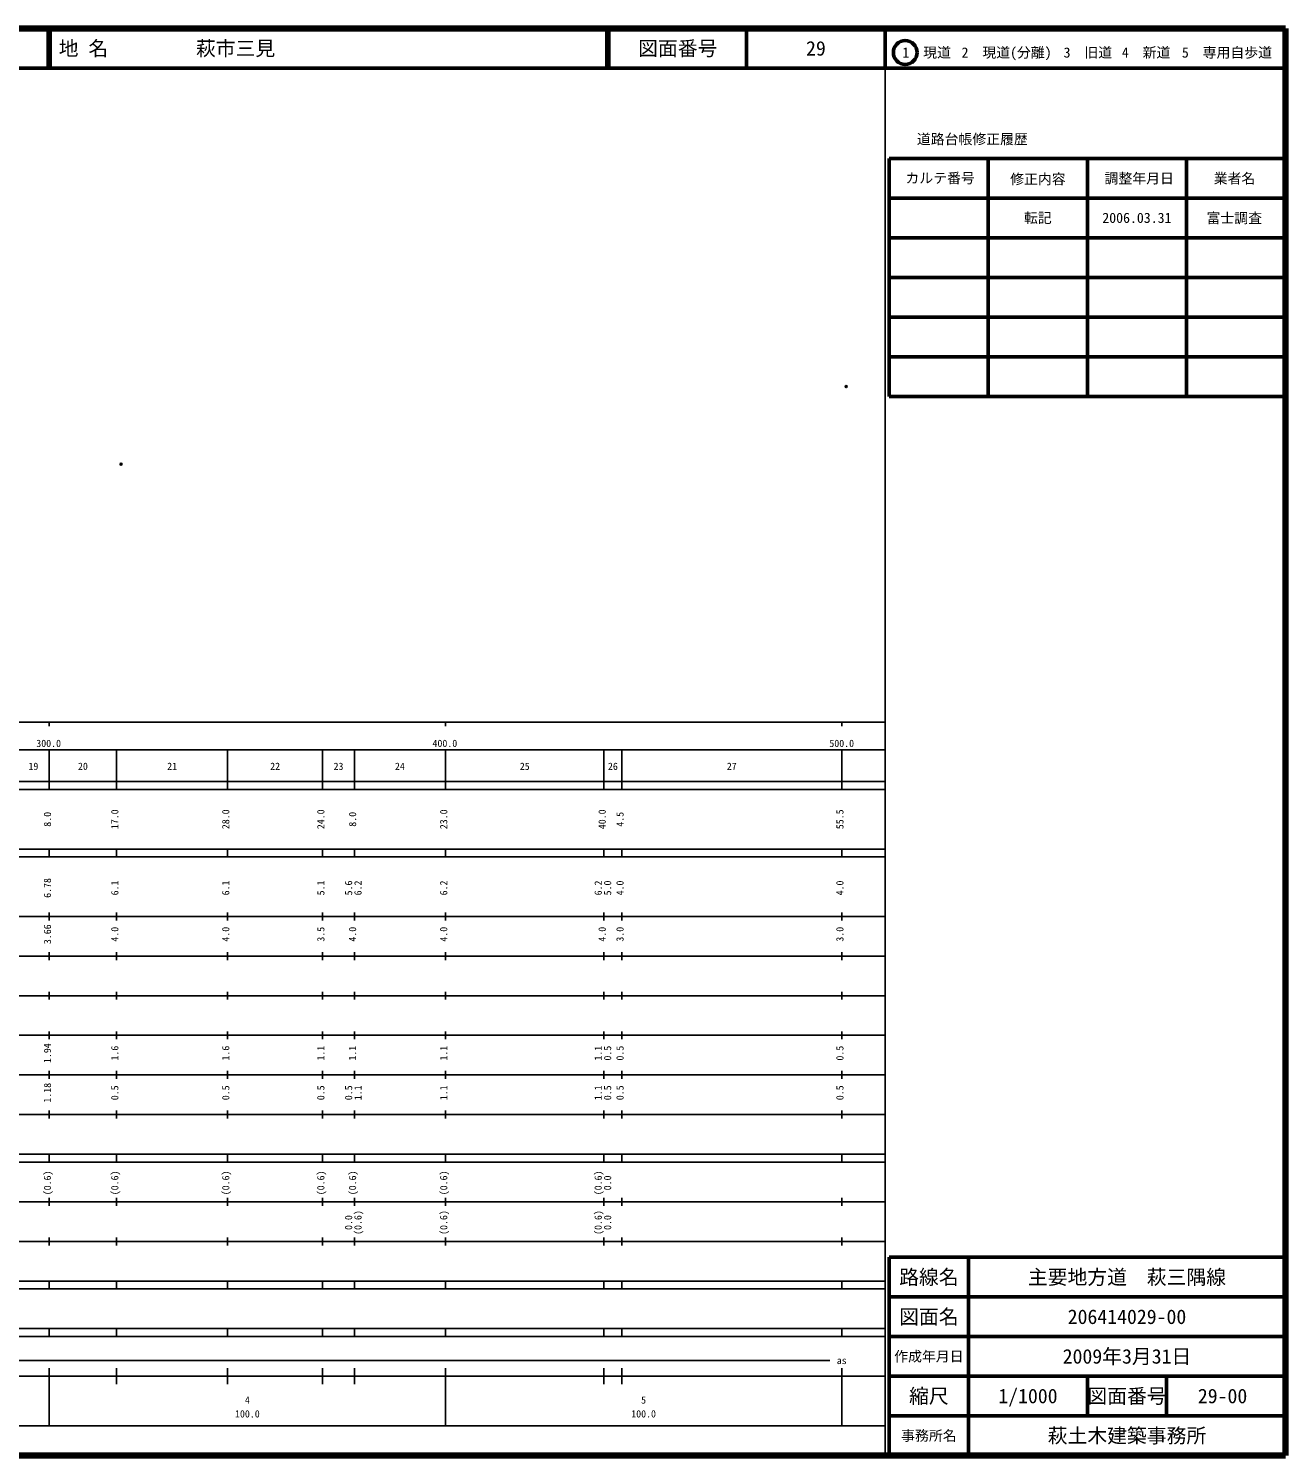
# Model space of a CAD drawing. Units: millimetres on the paper. Extents: x 40 to 680, y 20 to 380.
# Drawn here: x 362.8 to 680, y 20 to 380 of the extents above; entities that cross this region are included whole.
import ezdxf
from ezdxf.enums import TextEntityAlignment as Align

# ---------------------------------------------------------------- set-up
doc = ezdxf.new("R2010")
doc.units = ezdxf.units.MM
doc.header["$PDMODE"] = 32
doc.header["$PDSIZE"] = 0.5
doc.layers.add('M-OTRS', color=6, linetype='Continuous')
doc.layers.add('M-TTL-TXT', color=7, linetype='Continuous')
for name, color, linetype, lineweight in [('M-TTL', 2, 'Continuous', 140), ('M-TTL-BAND', 7, 'Continuous', 25), ('M-TTL-FRAM', 2, 'Continuous', 50), ('M-TTL-LINE', 7, 'Continuous', 50)]:
    doc.layers.add(name, color=color, linetype=linetype, lineweight=lineweight)
doc.styles.add('ＭＳ ゴシック', font='')
doc.styles.get('ＭＳ ゴシック').set_extended_font_data('MS Gothic')

msp = doc.modelspace()

# ---------------------------------------------------------------- linework, layer by layer
at = {"layer": 'M-OTRS'}
for p in [(569.152, 289.665), (386.108, 270.076)]:
    msp.add_point(p, dxfattribs=at)
at = {"layer": 'M-TTL'}
for p, q in [((680, 380), (40, 380)), ((680, 20), (680, 380)), ((40, 20), (680, 20))]:
    msp.add_line(p, q, dxfattribs=at)
at = {"layer": 'M-TTL-BAND'}
for p, q in [((579, 20), (579, 370)), ((40, 205), (579, 205)), ((368, 205), (368, 204)), ((468, 205), (468, 204)), ((568, 205), (568, 204)), ((68, 198), (579, 198)), ((368, 188), (368, 198)), ((385, 188), (385, 198)), ((413, 188), (413, 198)), ((437, 188), (437, 198)), ((445, 188), (445, 198)), ((468, 188), (468, 198)), ((508, 188), (508, 198)), ((512.5, 188), (512.5, 198)), ((568, 188), (568, 198)), ((40, 190), (579, 190)), ((40, 188), (579, 188)), ((40, 173), (579, 173)), ((368, 171), (368, 173)), ((385, 171), (385, 173)), ((413, 171), (413, 173)), ((437, 171), (437, 173)), ((445, 171), (445, 173)), ((468, 171), (468, 173)), ((508, 171), (508, 173)), ((512.5, 171), (512.5, 173)), ((568, 171), (568, 173)), ((40, 171), (579, 171)), ((40, 156), (579, 156)), ((368, 155), (368, 157)), ((385, 155), (385, 157)), ((413, 155), (413, 157)), ((437, 155), (437, 157)), ((445, 155), (445, 157)), ((468, 155), (468, 157)), ((508, 155), (508, 157)), ((512.5, 155), (512.5, 157)), ((568, 155), (568, 157)), ((46, 146), (579, 146)), ((368, 145), (368, 147)), ((385, 145), (385, 147)), ((413, 145), (413, 147)), ((437, 145), (437, 147)), ((445, 145), (445, 147)), ((468, 145), (468, 147)), ((508, 145), (508, 147)), ((512.5, 145), (512.5, 147)), ((568, 145), (568, 147)), ((368, 135), (368, 137)), ((385, 135), (385, 137)), ((413, 135), (413, 137)), ((437, 135), (437, 137)), ((445, 135), (445, 137)), ((468, 135), (468, 137)), ((508, 135), (508, 137)), ((512.5, 135), (512.5, 137)), ((568, 135), (568, 137)), ((52, 136), (579, 136)), ((46, 126), (579, 126)), ((368, 125), (368, 127)), ((385, 125), (385, 127)), ((413, 125), (413, 127)), ((437, 125), (437, 127)), ((445, 125), (445, 127)), ((468, 125), (468, 127)), ((508, 125), (508, 127)), ((512.5, 125), (512.5, 127)), ((568, 125), (568, 127)), ((52, 116), (579, 116)), ((368, 115), (368, 117)), ((385, 115), (385, 117)), ((413, 115), (413, 117)), ((437, 115), (437, 117)), ((445, 115), (445, 117)), ((468, 115), (468, 117)), ((508, 115), (508, 117)), ((512.5, 115), (512.5, 117)), ((568, 115), (568, 117)), ((46, 106), (579, 106)), ((368, 105), (368, 107)), ((385, 105), (385, 107)), ((413, 105), (413, 107)), ((437, 105), (437, 107)), ((445, 105), (445, 107)), ((468, 105), (468, 107)), ((508, 105), (508, 107)), ((512.5, 105), (512.5, 107)), ((568, 105), (568, 107)), ((40, 96), (579, 96)), ((40, 94), (579, 94)), ((368, 94), (368, 96)), ((385, 94), (385, 96)), ((413, 94), (413, 96)), ((437, 94), (437, 96)), ((445, 94), (445, 96)), ((468, 94), (468, 96)), ((508, 94), (508, 96)), ((512.5, 94), (512.5, 96)), ((568, 94), (568, 96)), ((49, 84), (579, 84)), ((368, 83), (368, 85)), ((385, 83), (385, 85)), ((413, 83), (413, 85)), ((437, 83), (437, 85)), ((445, 83), (445, 85)), ((468, 83), (468, 85)), ((508, 83), (508, 85)), ((512.5, 83), (512.5, 85)), ((568, 83), (568, 85)), ((40, 74), (579, 74)), ((368, 73), (368, 75)), ((385, 73), (385, 75)), ((413, 73), (413, 75)), ((437, 73), (437, 75)), ((445, 73), (445, 75)), ((468, 73), (468, 75)), ((508, 73), (508, 75)), ((512.5, 73), (512.5, 75)), ((568, 73), (568, 75)), ((40, 64), (579, 64)), ((40, 62), (579, 62)), ((368, 62), (368, 64)), ((385, 62), (385, 64)), ((413, 62), (413, 64)), ((437, 62), (437, 64)), ((445, 62), (445, 64)), ((468, 62), (468, 64)), ((508, 62), (508, 64)), ((512.5, 62), (512.5, 64)), ((568, 62), (568, 64)), ((40, 52), (579, 52)), ((368, 50), (368, 52)), ((385, 50), (385, 52)), ((413, 50), (413, 52)), ((437, 50), (437, 52)), ((445, 50), (445, 52)), ((468, 50), (468, 52)), ((508, 50), (508, 52)), ((512.5, 50), (512.5, 52)), ((568, 50), (568, 52)), ((40, 50), (579, 50)), ((71, 44), (565, 44)), ((40, 40), (579, 40)), ((368, 27.5), (368, 42)), ((385, 38), (385, 42)), ((413, 38), (413, 42)), ((437, 38), (437, 42)), ((445, 38), (445, 42)), ((468, 27.5), (468, 42)), ((508, 38), (508, 42)), ((512.5, 38), (512.5, 42)), ((568, 27.5), (568, 42)), ((68, 27.5), (579, 27.5))]:
    msp.add_line(p, q, dxfattribs=at)
at = {"layer": 'M-TTL-FRAM'}
for p, q in [((580, 347.197), (580, 287.197)), ((580, 347.197), (680, 347.197)), ((580, 287.197), (680, 287.197)), ((680, 70), (580, 70)), ((580, 70), (580, 20))]:
    msp.add_line(p, q, dxfattribs=at)
at = {"layer": 'M-TTL-LINE'}
for p, q in [((367.75, 380), (367.75, 370)), ((368.25, 380), (368.25, 370)), ((508.747, 380), (508.747, 370)), ((509.247, 380), (509.247, 370)), ((543.997, 380), (543.997, 370)), ((579, 380), (579, 370)), ((40, 370), (680, 370)), ((605, 347.197), (605, 287.197)), ((630, 347.197), (630, 287.197)), ((655, 347.197), (655, 287.197)), ((580, 337.197), (680, 337.197)), ((580, 327.197), (680, 327.197)), ((580, 317.197), (680, 317.197)), ((580, 307.197), (680, 307.197)), ((580, 297.197), (680, 297.197)), ((600, 70), (600, 20)), ((680, 60), (580, 60)), ((680, 50), (580, 50)), ((680, 40), (580, 40)), ((630, 40), (630, 30)), ((650, 40), (650, 30)), ((680, 30), (580, 30))]:
    msp.add_line(p, q, dxfattribs=at)
msp.add_circle((584.031, 373.958), 3, dxfattribs=at)

# ---------------------------------------------------------------- texts
at = {"layer": 'M-TTL-BAND', "style": 'ＭＳ ゴシック'}
for s, p in [('300.0', (367.844, 198.195)), ('400.0', (467.844, 198.195)), ('500.0', (568, 198.195)), ('19', (364, 192.405)), ('20', (376.5, 192.405)), ('21', (399, 192.405)), ('22', (425, 192.405)), ('23', (441, 192.405)), ('24', (456.5, 192.405)), ('25', (488, 192.405)), ('26', (510.25, 192.405)), ('27', (540.25, 192.405)), ('as', (568, 42.5)), ('4', (418, 32.523)), ('5', (518, 32.523)), ('100.0', (418, 29.033)), ('100.0', (518, 29.033))]:
    msp.add_text(s, height=1.833, dxfattribs=at).set_placement(p, align=Align.BOTTOM_CENTER)
for s, p in [('8.0', (369, 180.5)), ('17.0', (386, 180.5)), ('28.0', (414, 180.5)), ('24.0', (438, 180.5)), ('8.0', (446, 180.5)), ('23.0', (469, 180.5)), ('40.0', (509, 180.5)), ('4.5', (513.5, 180.5)), ('55.5', (569, 180.5)), ('6.78', (369, 163.174)), ('6.1', (386, 163.174)), ('6.1', (414, 163.174)), ('5.1', (438, 163.174)), ('5.6', (445, 163.174)), ('6.2', (447.37, 163.174)), ('6.2', (469, 163.174)), ('6.2', (508, 163.174)), ('5.0', (510.37, 163.174)), ('4.0', (513.5, 163.174)), ('4.0', (569, 163.174)), ('3.66', (369, 151.5)), ('4.0', (386, 151.5)), ('4.0', (414, 151.5)), ('3.5', (438, 151.5)), ('4.0', (446, 151.5)), ('4.0', (469, 151.5)), ('4.0', (509, 151.5)), ('3.0', (513.5, 151.5)), ('3.0', (569, 151.5)), ('1.94', (369, 121.5)), ('1.6', (386, 121.5)), ('1.6', (414, 121.5)), ('1.1', (438, 121.5)), ('1.1', (446, 121.5)), ('1.1', (469, 121.5)), ('1.1', (508, 121.5)), ('0.5', (510.37, 121.5)), ('0.5', (513.5, 121.5)), ('0.5', (569, 121.5)), ('1.18', (369, 111.5)), ('0.5', (386, 111.5)), ('0.5', (414, 111.5)), ('0.5', (438, 111.5)), ('0.5', (445, 111.5)), ('1.1', (447.37, 111.5)), ('1.1', (469, 111.5)), ('1.1', (508, 111.5)), ('0.5', (510.37, 111.5)), ('0.5', (513.5, 111.5)), ('0.5', (569, 111.5)), ('(0.6)', (369, 88.764)), ('(0.6)', (386, 88.764)), ('(0.6)', (414, 88.764)), ('(0.6)', (438, 88.764)), ('(0.6)', (446, 88.764)), ('(0.6)', (469, 88.764)), ('(0.6)', (508, 88.764)), ('0.0', (510.37, 88.764)), ('0.0', (445, 78.764)), ('(0.6)', (447.37, 78.764)), ('(0.6)', (469, 78.764)), ('(0.6)', (508, 78.764)), ('0.0', (510.37, 78.764))]:
    msp.add_text(s, height=1.833, rotation=90, dxfattribs=at).set_placement(p, align=Align.BOTTOM_CENTER)
at = {"layer": 'M-TTL-TXT', "style": 'ＭＳ ゴシック'}
for s, p in [('地 名', (370.38, 375)), ('萩市三見', (405.024, 375))]:
    msp.add_text(s, height=3.666, dxfattribs=at).set_placement(p, align=Align.MIDDLE_LEFT)
for s, height, p in [('図面番号', 3.666, (526.622, 375)), ('29', 3.666, (561.497, 375)), ('1\u3000現道', 2.566, (589.448, 373.958)), ('2\u3000現道(分離)', 2.566, (609.619, 373.958)), ('3\u3000旧道', 2.566, (630.121, 373.958)), ('4\u3000新道', 2.566, (644.824, 373.958)), ('5\u3000専用自歩道', 2.566, (665.228, 373.958)), ('道路台帳修正履歴', 2.566, (600.968, 352.113)), ('カルテ番号', 2.566, (592.839, 342.277)), ('修正内容', 2.566, (617.509, 342.023)), ('調整年月日', 2.566, (643.089, 342.197)), ('業者名', 2.566, (667.134, 342.197)), ('転記', 2.566, (617.5, 332.245)), ('2006.03.31', 2.566, (642.5, 332.245)), ('富士調査', 2.566, (667.077, 332.189)), ('路線名', 3.666, (590, 65)), ('路線名', 3.666, (590, 65)), ('主要地方道\u3000萩三隅線', 3.666, (640, 65)), ('図面名', 3.666, (590, 55)), ('図面名', 3.666, (590, 55)), ('206414029-00', 3.666, (640, 55)), ('2009年3月31日', 3.666, (640, 45)), ('作成年月日', 2.566, (590, 45)), ('作成年月日', 2.566, (590, 45)), ('縮尺', 3.666, (590, 35)), ('縮尺', 3.666, (590, 35)), ('1/1000', 3.666, (615, 35)), ('図面番号', 3.666, (640, 35)), ('図面番号', 3.666, (640, 35)), ('29-00', 3.666, (664.125, 35)), ('事務所名', 2.566, (590, 25)), ('事務所名', 2.566, (590, 25)), ('萩土木建築事務所', 3.666, (640, 25))]:
    msp.add_text(s, height=height, dxfattribs=at).set_placement(p, align=Align.MIDDLE_CENTER)

doc.saveas('drawing.dxf')
